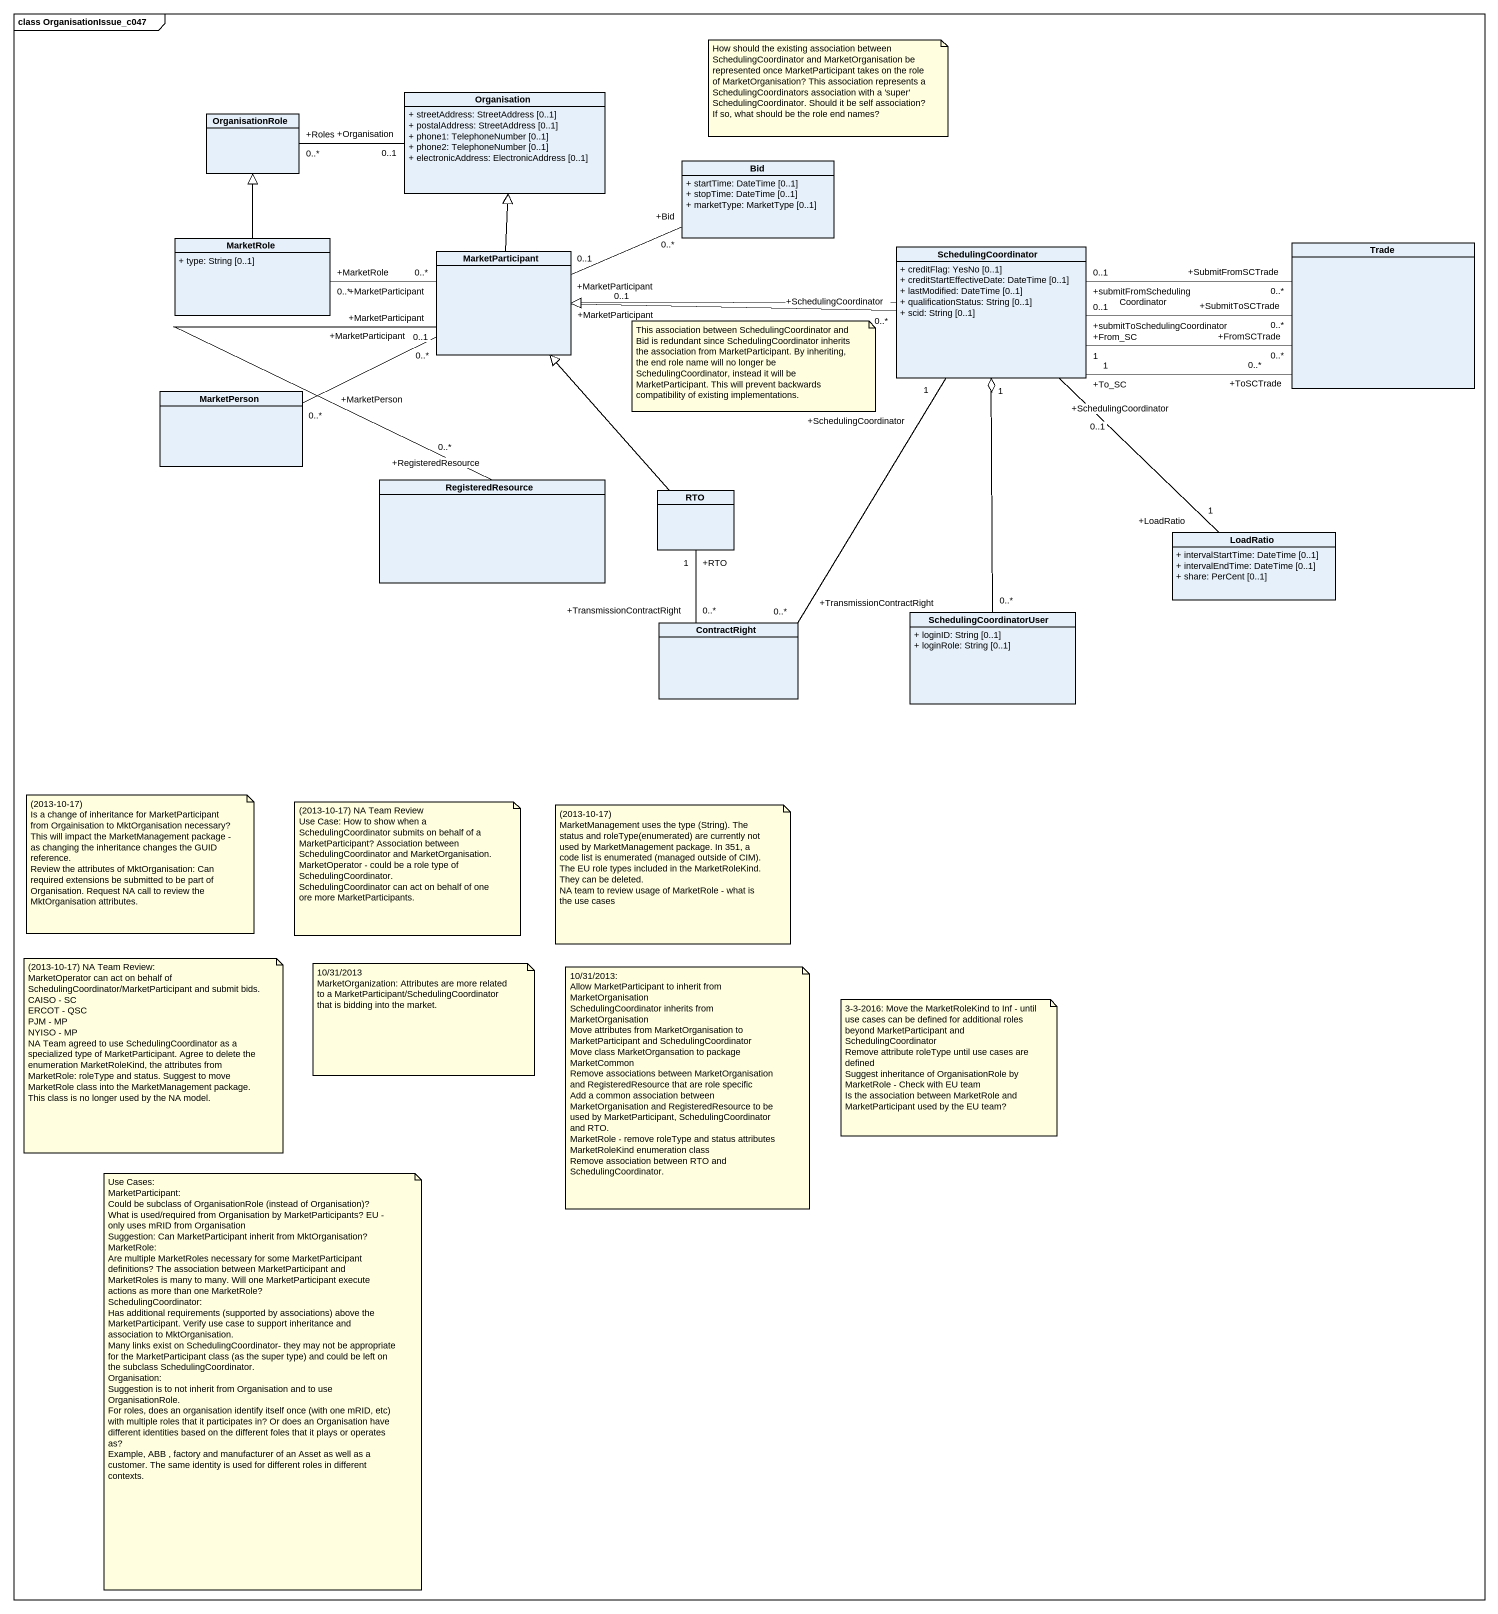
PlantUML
@startuml
mainframe class OrganisationIssue_c047
hide circle
hide empty members
skinparam classAttributeIconSize 0
class OrganisationRole
class Organisation {
  + streetAddress: StreetAddress [0..1]
  + postalAddress: StreetAddress [0..1]
  + phone1: TelephoneNumber [0..1]
  + phone2: TelephoneNumber [0..1]
  + electronicAddress: ElectronicAddress [0..1]
}
class Bid {
  + startTime: DateTime [0..1]
  + stopTime: DateTime [0..1]
  + marketType: MarketType [0..1]
}
class MarketRole {
  + type: String [0..1]
}
class MarketParticipant
class SchedulingCoordinator {
  + creditFlag: YesNo [0..1]
  + creditStartEffectiveDate: DateTime [0..1]
  + lastModified: DateTime [0..1]
  + qualificationStatus: String [0..1]
  + scid: String [0..1]
}
class Trade
class MarketPerson
class RegisteredResource
class RTO
class LoadRatio {
  + intervalStartTime: DateTime [0..1]
  + intervalEndTime: DateTime [0..1]
  + share: PerCent [0..1]
}
class SchedulingCoordinatorUser {
  + loginID: String [0..1]
  + loginRole: String [0..1]
}
class ContractRight
OrganisationRole "+Roles\n0..*" -right- "+Organisation\n0..1" Organisation
Bid "+Bid\n0..*" -left- "+MarketParticipant\n0..1" MarketParticipant
MarketRole -up-|> OrganisationRole
MarketRole "+MarketRole\n0..*" -right- "+MarketParticipant\n0..*" MarketParticipant
MarketParticipant -up-|> Organisation
MarketParticipant "+MarketParticipant\n0..*" -left- "+MarketPerson\n0..*" MarketPerson
SchedulingCoordinator -left-|> MarketParticipant
SchedulingCoordinator "+SchedulingCoordinator\n0..*" -left- "+MarketParticipant\n0..1" MarketParticipant
SchedulingCoordinator "+submitFromSchedulingCoordinator\n0..1" -right- "+SubmitFromSCTrade\n0..*" Trade
SchedulingCoordinator "+From_SC\n1" -right- "+FromSCTrade\n0..*" Trade
SchedulingCoordinator "+To_SC\n1" -right- "+ToSCTrade\n0..*" Trade
SchedulingCoordinator "+submitToSchedulingCoordinator\n0..1" -right- "+SubmitToSCTrade\n0..*" Trade
SchedulingCoordinator "+SchedulingCoordinator\n1" -- "+TransmissionContractRight\n0..*" ContractRight
RegisteredResource "+RegisteredResource\n0..*" -up- "+MarketParticipant\n0..1" MarketParticipant
RTO -up-|> MarketParticipant
RTO "+RTO\n1" -- "+TransmissionContractRight\n0..*" ContractRight
LoadRatio "+LoadRatio\n1" -up- "+SchedulingCoordinator\n0..1" SchedulingCoordinator
SchedulingCoordinatorUser "0..*" -up-o "1" SchedulingCoordinator
note as N1
  How should the existing association between SchedulingCoordinator and MarketOrganisation be represented once MarketParticipant takes on the role of MarketOrganisation? This association represents a SchedulingCoordinators association with a 'super' SchedulingCoordinator. Should it be self association? If so, what should be the role end names?
end note
note as N2
  This association between SchedulingCoordinator and Bid is redundant since SchedulingCoordinator inherits the association from MarketParticipant. By inheriting, the end role name will no longer be SchedulingCoordinator, instead it will be MarketParticipant. This will prevent backwards compatibility of existing implementations.
end note
note as N3
  (2013-10-17)
  Is a change of inheritance for MarketParticipant from Orgainisation to MktOrganisation necessary? This will impact the MarketManagement package - as changing the inheritance changes the GUID reference.
  Review the attributes of MktOrganisation: Can required extensions be submitted to be part of Organisation. Request NA call to review the MktOrganisation attributes.
end note
note as N4
  (2013-10-17) NA Team Review
  Use Case: How to show when a SchedulingCoordinator submits on behalf of a MarketParticipant? Association between SchedulingCoordinator and MarketOrganisation.
  MarketOperator - could be a role type of SchedulingCoordinator.
  SchedulingCoordinator can act on behalf of one ore more MarketParticipants.
end note
note as N5
  (2013-10-17)
  MarketManagement uses the type (String). The status and roleType(enumerated) are currently not used by MarketManagement package. In 351, a code list is enumerated (managed outside of CIM). The EU role types included in the MarketRoleKind. They can be deleted.
  NA team to review usage of MarketRole - what is the use cases
end note
note as N6
  (2013-10-17) NA Team Review:
  MarketOperator can act on behalf of SchedulingCoordinator/MarketParticipant and submit bids.
  CAISO - SC
  ERCOT - QSC
  PJM - MP
  NYISO - MP
  NA Team agreed to use SchedulingCoordinator as a specialized type of MarketParticipant. Agree to delete the enumeration MarketRoleKind, the attributes from MarketRole: roleType and status. Suggest to move MarketRole class into the MarketManagement package. This class is no longer used by the NA model.
end note
note as N7
  10/31/2013
  MarketOrganization: Attributes are more related to a MarketParticipant/SchedulingCoordinator that is bidding into the market.
end note
note as N8
  10/31/2013:
  Allow MarketParticipant to inherit from MarketOrganisation
  SchedulingCoordinator inherits from MarketOrganisation
  Move attributes from MarketOrganisation to MarketParticipant and SchedulingCoordinator
  Move class MarketOrgansation to package MarketCommon
  Remove associations between MarketOrganisation and RegisteredResource that are role specific
  Add a common association between MarketOrganisation and RegisteredResource to be used by MarketParticipant, SchedulingCoordinator and RTO.
  MarketRole - remove roleType and status attributes
  MarketRoleKind enumeration class
  Remove association between RTO and SchedulingCoordinator.
end note
note as N9
  3-3-2016: Move the MarketRoleKind to Inf - until use cases can be defined for additional roles beyond MarketParticipant and SchedulingCoordinator
  Remove attribute roleType until use cases are defined
  Suggest inheritance of OrganisationRole by MarketRole - Check with EU team
  Is the association between MarketRole and MarketParticipant used by the EU team?
end note
note as N10
  Use Cases:
  MarketParticipant:
  Could be subclass of OrganisationRole (instead of Organisation)?
  What is used/required from Organisation by MarketParticipants? EU - only uses mRID from Organisation
  Suggestion: Can MarketParticipant inherit from MktOrganisation?
  MarketRole:
  Are multiple MarketRoles necessary for some MarketParticipant definitions? The association between MarketParticipant and MarketRoles is many to many. Will one MarketParticipant execute actions as more than one MarketRole?
  SchedulingCoordinator:
  Has additional requirements (supported by associations) above the MarketParticipant. Verify use case to support inheritance and association to MktOrganisation.
  Many links exist on SchedulingCoordinator- they may not be appropriate for the MarketParticipant class (as the super type) and could be left on the subclass SchedulingCoordinator.
  Organisation:
  Suggestion is to not inherit from Organisation and to use OrganisationRole.
  For roles, does an organisation identify itself once (with one mRID, etc) with multiple roles that it participates in? Or does an Organisation have different identities based on the different foles that it plays or operates as?
  Example, ABB , factory and manufacturer of an Asset as well as a customer. The same identity is used for different roles in different contexts.
end note
@enduml
